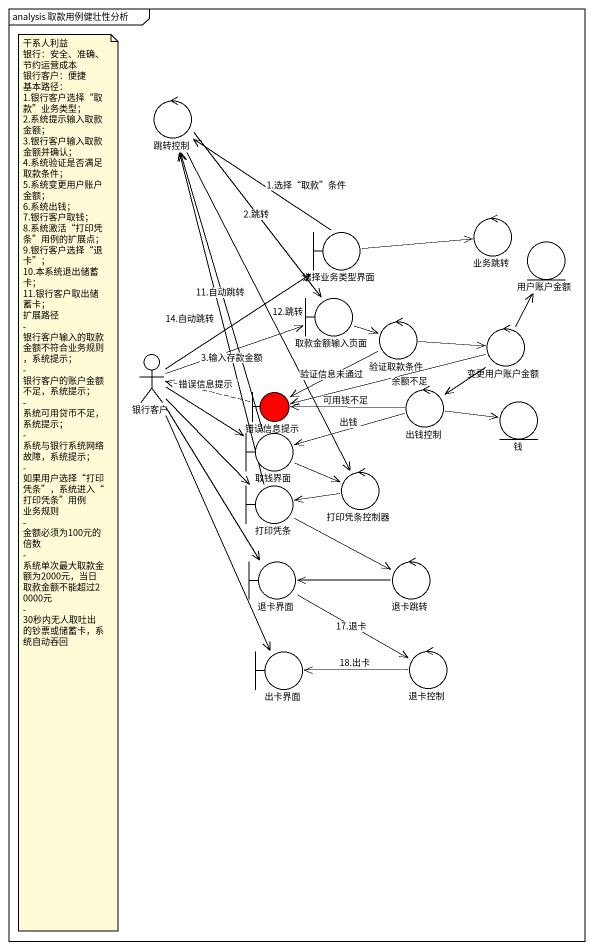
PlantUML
@startuml
mainframe analysis 取款用例健壮性分析
control 跳转控制
boundary 选择业务类型界面
control 业务跳转
entity 用户账户金额
boundary 取款金额输入页面
control 验证取款条件
control 变更用户账户金额
actor 银行客户
boundary 错误信息提示 #FF0000
control 出钱控制
entity 钱
boundary 取钱界面
control 打印凭条控制器
boundary 打印凭条
boundary 退卡界面
control 退卡跳转
boundary 出卡界面
control 退卡控制
跳转控制 --> 取款金额输入页面 : 2.跳转
跳转控制 --> 打印凭条控制器 : 12.跳转
选择业务类型界面 -up-> 跳转控制 : 1.选择“取款”条件
选择业务类型界面 -right-> 业务跳转
取款金额输入页面 -right-> 验证取款条件
验证取款条件 -right-> 变更用户账户金额
验证取款条件 -left-> 错误信息提示 : 验证信息未通过
变更用户账户金额 -up-> 用户账户金额
变更用户账户金额 -left-> 错误信息提示 : 余额不足
变更用户账户金额 --> 出钱控制
银行客户 -up-> 选择业务类型界面
银行客户 -right-> 取款金额输入页面 : 3.输入存款金额
银行客户 -right-> 取钱界面
银行客户 --> 打印凭条
银行客户 --> 退卡界面
银行客户 --> 出卡界面
错误信息提示 .left.> 银行客户 : 错误信息提示
出钱控制 -left-> 错误信息提示 : 可用钱不足
出钱控制 -right-> 钱
出钱控制 -left-> 取钱界面 : 出钱
取钱界面 -up-> 跳转控制 : 11.自动跳转
取钱界面 -right-> 打印凭条控制器
打印凭条控制器 -left-> 打印凭条
打印凭条 -up-> 跳转控制 : 14.自动跳转
打印凭条 -right-> 退卡跳转
退卡界面 -right-> 退卡控制 : 17.退卡
退卡跳转 -left-> 退卡界面
退卡控制 -left-> 出卡界面 : 18.出卡
note as N1
  干系人利益
  银行：安全、准确、节约运营成本
  银行客户：便捷
  基本路径：
  1.银行客户选择“取款”业务类型；
  2.系统提示输入取款金额；
  3.银行客户输入取款金额并确认；
  4.系统验证是否满足取款条件；
  5.系统变更用户账户金额；
  6.系统出钱；
  7.银行客户取钱；
  8.系统激活“打印凭条”用例的扩展点；
  9.银行客户选择“退卡”；
  10.本系统退出储蓄卡；
  11.银行客户取出储蓄卡；
  扩展路径
  - 银行客户输入的取款金额不符合业务规则，系统提示；
  - 银行客户的账户金额不足，系统提示；
  - 系统可用贷币不足，系统提示；
  - 系统与银行系统网络故障，系统提示；
  - 如果用户选择“打印凭条”，系统进入“打印凭条”用例
  业务规则
  - 金额必须为100元的倍数
  - 系统单次最大取款金额为2000元，当日取款金额不能超过20000元
  - 30秒内无人取吐出的钞票或储蓄卡，系统自动吞回
end note
@enduml
